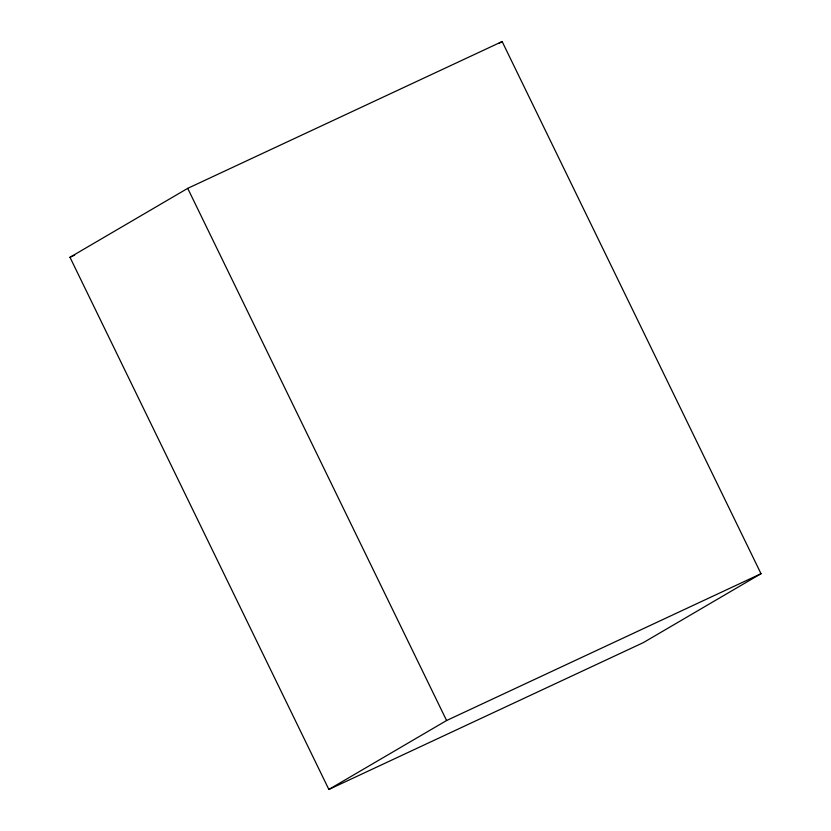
<?xml version="1.0" encoding="UTF-8"?>
<svg xmlns="http://www.w3.org/2000/svg" width="831" height="831" viewBox="0 0 831 831"><rect width="100%" height="100%" fill="white"/><g stroke="black" fill="none" stroke-linecap="round" stroke-linejoin="round"><path stroke-width="1.25" d="M69.981 257.288L187.713 188.357L502.142 41.55L761.019 573.712L643.287 642.643L328.858 789.45L69.981 257.288L74.676 255.096M498.808 43.503L502.142 41.55M328.858 789.45L446.59 720.519L761.019 573.712M187.713 188.357L446.59 720.519"/></g></svg>
